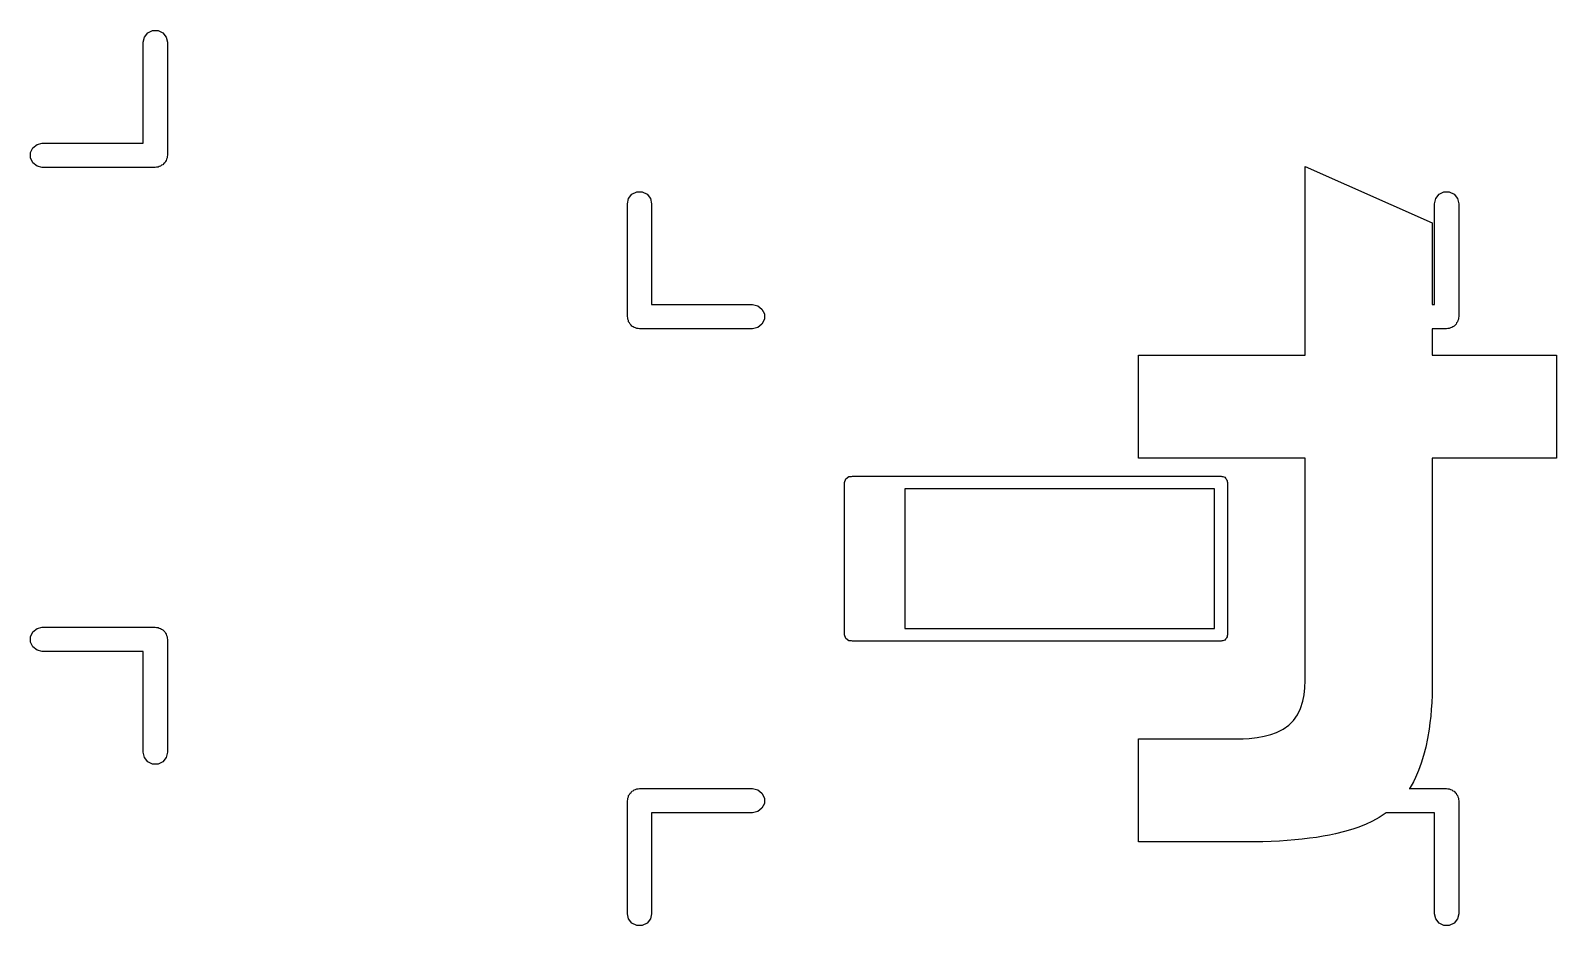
# Model space of a CAD drawing. Extents: x 25 to 230, y -179 to -24.
# Drawn here: x 111.07 to 135.08, y -114.99 to -100.91 of the extents above; entities that cross this region are included whole.
import ezdxf

# ---------------------------------------------------------------- set-up
doc = ezdxf.new("R2010")
doc.units = 0
doc.layers.add('BLACK', color=7, linetype='CONTINUOUS')

msp = doc.modelspace()

# ---------------------------------------------------------------- linework, layer by layer
at = {"layer": 'BLACK', "linetype": 'CONTINUOUS'}
for p, q in [((112.8395, -101.092), (112.858365, -101.009345)), ((112.8395, -102.6795), (112.8395, -101.092)), ((112.858365, -101.009345), (112.911225, -100.943061)), ((112.911225, -100.943061), (112.98761, -100.906276)), ((112.98761, -100.906276), (113.07239, -100.906276)), ((113.07239, -100.906276), (113.148775, -100.943061)), ((113.148775, -100.943061), (113.201635, -101.009345)), ((113.201635, -101.009345), (113.2205, -101.092)), ((113.2205, -101.092), (113.2205, -102.87)), ((111.066276, -102.82761), (111.103061, -102.751225)), ((111.103061, -102.751225), (111.169345, -102.698365)), ((111.169345, -102.698365), (111.252, -102.6795)), ((111.252, -102.6795), (112.8395, -102.6795)), ((111.066276, -102.91239), (111.066276, -102.82761)), ((111.103061, -102.988775), (111.066276, -102.91239)), ((111.169345, -103.041635), (111.103061, -102.988775)), ((113.162157, -103.002157), (113.148775, -103.018939)), ((113.178939, -102.988775), (113.162157, -103.002157)), ((113.188251, -102.969437), (113.178939, -102.988775)), ((113.201635, -102.952655), (113.188251, -102.969437)), ((113.206411, -102.931727), (113.201635, -102.952655)), ((113.215724, -102.91239), (113.206411, -102.931727)), ((113.2205, -102.87), (113.215724, -102.890925)), ((113.215724, -102.890925), (113.215724, -102.91239)), ((111.252, -103.0605), (111.169345, -103.041635)), ((113.03, -103.0605), (111.252, -103.0605)), ((113.050926, -103.055724), (113.03, -103.0605)), ((113.07239, -103.055724), (113.050926, -103.055724)), ((113.091727, -103.046411), (113.07239, -103.055724)), ((113.112655, -103.041635), (113.091727, -103.046411)), ((113.129437, -103.028251), (113.112655, -103.041635)), ((113.148775, -103.018939), (113.129437, -103.028251)), ((131.122342, -106.018573), (131.122342, -103.04858)), ((131.122342, -103.04858), (133.125133, -103.935181)), ((120.478365, -103.549345), (120.531225, -103.483061)), ((120.531225, -103.483061), (120.60761, -103.446276)), ((120.60761, -103.446276), (120.69239, -103.446276)), ((120.69239, -103.446276), (120.768775, -103.483061)), ((120.768775, -103.483061), (120.821635, -103.549345)), ((133.178365, -103.549345), (133.231225, -103.483061)), ((133.231225, -103.483061), (133.30761, -103.446276)), ((133.30761, -103.446276), (133.39239, -103.446276)), ((133.39239, -103.446276), (133.468775, -103.483061)), ((133.468775, -103.483061), (133.521635, -103.549345)), ((120.4595, -103.632), (120.478365, -103.549345)), ((120.4595, -105.41), (120.4595, -103.632)), ((120.821635, -103.549345), (120.8405, -103.632)), ((120.8405, -103.632), (120.8405, -105.2195)), ((133.1595, -103.632), (133.178365, -103.549345)), ((133.1595, -105.2195), (133.1595, -103.632)), ((133.521635, -103.549345), (133.5405, -103.632)), ((133.5405, -103.632), (133.5405, -105.41)), ((133.125133, -103.935181), (133.125133, -105.2195)), ((120.464276, -105.430925), (120.4595, -105.41)), ((120.8405, -105.2195), (122.428, -105.2195)), ((122.428, -105.2195), (122.510655, -105.238365)), ((122.510655, -105.238365), (122.576939, -105.291225)), ((122.576939, -105.291225), (122.613724, -105.36761)), ((122.613724, -105.36761), (122.613724, -105.45239)), ((133.125133, -105.2195), (133.1595, -105.2195)), ((133.5405, -105.41), (133.535724, -105.430925)), ((120.464276, -105.45239), (120.464276, -105.430925)), ((120.473588, -105.471727), (120.464276, -105.45239)), ((120.478365, -105.492655), (120.473588, -105.471727)), ((120.491748, -105.509437), (120.478365, -105.492655)), ((120.501061, -105.528775), (120.491748, -105.509437)), ((120.517842, -105.542157), (120.501061, -105.528775)), ((120.531225, -105.558939), (120.517842, -105.542157)), ((120.550562, -105.568251), (120.531225, -105.558939)), ((120.567345, -105.581635), (120.550562, -105.568251)), ((120.588272, -105.586411), (120.567345, -105.581635)), ((120.60761, -105.595724), (120.588272, -105.586411)), ((120.629074, -105.595724), (120.60761, -105.595724)), ((120.65, -105.6005), (120.629074, -105.595724)), ((122.428, -105.6005), (120.65, -105.6005)), ((122.510655, -105.581635), (122.428, -105.6005)), ((122.576939, -105.528775), (122.510655, -105.581635)), ((122.613724, -105.45239), (122.576939, -105.528775)), ((133.35, -105.6005), (133.125133, -105.6005)), ((133.125133, -105.6005), (133.125133, -106.018573)), ((133.370926, -105.595724), (133.35, -105.6005)), ((133.39239, -105.595724), (133.370926, -105.595724)), ((133.411727, -105.586411), (133.39239, -105.595724)), ((133.432655, -105.581635), (133.411727, -105.586411)), ((133.449437, -105.568251), (133.432655, -105.581635)), ((133.468775, -105.558939), (133.449437, -105.568251)), ((133.482157, -105.542157), (133.468775, -105.558939)), ((133.498939, -105.528775), (133.482157, -105.542157)), ((133.508251, -105.509437), (133.498939, -105.528775)), ((133.521635, -105.492655), (133.508251, -105.509437)), ((133.526411, -105.471727), (133.521635, -105.492655)), ((133.535724, -105.45239), (133.526411, -105.471727)), ((133.535724, -105.430925), (133.535724, -105.45239)), ((128.504059, -107.640345), (128.504059, -106.018573)), ((128.504059, -106.018573), (131.122342, -106.018573)), ((133.125133, -106.018573), (135.079076, -106.018573)), ((135.079076, -106.018573), (135.079076, -107.640345)), ((131.122342, -107.640345), (128.504059, -107.640345)), ((131.122342, -111.137903), (131.122342, -107.640345)), ((135.079076, -107.640345), (133.125133, -107.640345)), ((133.125133, -107.640345), (133.125133, -111.133018)), ((123.875, -108.02), (123.894098, -107.961221)), ((123.875, -110.42), (123.875, -108.02)), ((123.894098, -107.961221), (123.944098, -107.924894)), ((123.944098, -107.924894), (123.984937, -107.924894)), ((123.984937, -107.924894), (124, -107.92)), ((124, -107.92), (129.8, -107.92)), ((129.8, -107.92), (129.815063, -107.924894)), ((129.815063, -107.924894), (129.830902, -107.924894)), ((129.830902, -107.924894), (129.843715, -107.934203)), ((129.843715, -107.934203), (129.858779, -107.939098)), ((129.858779, -107.939098), (129.868088, -107.951911)), ((129.868088, -107.951911), (129.880902, -107.961221)), ((129.880902, -107.961221), (129.885796, -107.976284)), ((129.885796, -107.976284), (129.895106, -107.989098)), ((129.895106, -107.989098), (129.895106, -108.004937)), ((129.895106, -108.004937), (129.9, -108.02)), ((129.9, -108.02), (129.9, -110.42)), ((124.825, -108.12), (124.825, -110.32)), ((129.7, -108.12), (124.825, -108.12)), ((129.7, -110.32), (129.7, -108.12)), ((111.066276, -110.44761), (111.103061, -110.371225)), ((111.066276, -110.53239), (111.066276, -110.44761)), ((111.103061, -110.371225), (111.169345, -110.318365)), ((111.169345, -110.318365), (111.252, -110.2995)), ((111.252, -110.2995), (113.03, -110.2995)), ((113.03, -110.2995), (113.050926, -110.304276)), ((113.050926, -110.304276), (113.07239, -110.304276)), ((113.07239, -110.304276), (113.091727, -110.313588)), ((113.091727, -110.313588), (113.112655, -110.318365)), ((113.112655, -110.318365), (113.129437, -110.331748)), ((113.129437, -110.331748), (113.148775, -110.341061)), ((113.148775, -110.341061), (113.162157, -110.357842)), ((113.162157, -110.357842), (113.178939, -110.371225)), ((113.178939, -110.371225), (113.188251, -110.390562)), ((113.188251, -110.390562), (113.201635, -110.407345)), ((113.201635, -110.407345), (113.206411, -110.428272)), ((113.206411, -110.428272), (113.215724, -110.44761)), ((113.215724, -110.44761), (113.215724, -110.469074)), ((123.894098, -110.478779), (123.875, -110.42)), ((124.825, -110.32), (129.7, -110.32)), ((129.895106, -110.450902), (129.885796, -110.463715)), ((129.9, -110.42), (129.895106, -110.435062)), ((129.895106, -110.435062), (129.895106, -110.450902)), ((111.103061, -110.608775), (111.066276, -110.53239)), ((111.169345, -110.661635), (111.103061, -110.608775)), ((111.252, -110.6805), (111.169345, -110.661635)), ((112.8395, -110.6805), (111.252, -110.6805)), ((112.8395, -112.268), (112.8395, -110.6805)), ((113.215724, -110.469074), (113.2205, -110.49)), ((113.2205, -110.49), (113.2205, -112.268)), ((123.944098, -110.515106), (123.894098, -110.478779)), ((123.984937, -110.515106), (123.944098, -110.515106)), ((124, -110.52), (123.984937, -110.515106)), ((129.8, -110.52), (124, -110.52)), ((129.815063, -110.515106), (129.8, -110.52)), ((129.830902, -110.515106), (129.815063, -110.515106)), ((129.843715, -110.505796), (129.830902, -110.515106)), ((129.858779, -110.500902), (129.843715, -110.505796)), ((129.868088, -110.488088), (129.858779, -110.500902)), ((129.880902, -110.478779), (129.868088, -110.488088)), ((129.885796, -110.463715), (129.880902, -110.478779)), ((131.118335, -111.255216), (131.122342, -111.137903)), ((133.125133, -111.133018), (133.124103, -111.253203)), ((131.086278, -111.464654), (131.106313, -111.364133)), ((131.106313, -111.364133), (131.118335, -111.255216)), ((133.121012, -111.370124), (133.11586, -111.483783)), ((133.124103, -111.253203), (133.121012, -111.370124)), ((131.001127, -111.679225), (131.049963, -111.578499)), ((131.049963, -111.578499), (131.086278, -111.464654)), ((133.108647, -111.594179), (133.099373, -111.701312)), ((133.11586, -111.483783), (133.108647, -111.594179)), ((130.778172, -111.903242), (130.865887, -111.841322)), ((130.865887, -111.841322), (130.939768, -111.766833)), ((130.939768, -111.766833), (131.001127, -111.679225)), ((133.088039, -111.805182), (133.074644, -111.905789)), ((133.099373, -111.701312), (133.088039, -111.805182)), ((128.504059, -113.678029), (128.504059, -112.056256)), ((128.504059, -112.056256), (130.042789, -112.056256)), ((130.042789, -112.056256), (130.146308, -112.054367)), ((130.146308, -112.054367), (130.244375, -112.0487)), ((130.244375, -112.0487), (130.366649, -112.035266)), ((130.366649, -112.035266), (130.479229, -112.015116)), ((130.479229, -112.015116), (130.582117, -111.98825)), ((130.582117, -111.98825), (130.675311, -111.954666)), ((130.675311, -111.954666), (130.778172, -111.903242)), ((133.050687, -112.050582), (133.022093, -112.188033)), ((133.074644, -111.905789), (133.050687, -112.050582)), ((112.858365, -112.350655), (112.8395, -112.268)), ((112.911225, -112.416939), (112.858365, -112.350655)), ((113.201635, -112.350655), (113.148775, -112.416939)), ((113.2205, -112.268), (113.201635, -112.350655)), ((132.988863, -112.318142), (132.950996, -112.44091)), ((133.022093, -112.188033), (132.988863, -112.318142)), ((112.98761, -112.453724), (112.911225, -112.416939)), ((113.07239, -112.453724), (112.98761, -112.453724)), ((113.148775, -112.416939), (113.07239, -112.453724)), ((132.908492, -112.556336), (132.861351, -112.664421)), ((132.950996, -112.44091), (132.908492, -112.556336)), ((120.550562, -112.871748), (120.567345, -112.858365)), ((120.567345, -112.858365), (120.588272, -112.853588)), ((120.588272, -112.853588), (120.60761, -112.844276)), ((120.60761, -112.844276), (120.629074, -112.844276)), ((120.629074, -112.844276), (120.65, -112.8395)), ((120.65, -112.8395), (122.428, -112.8395)), ((122.428, -112.8395), (122.510655, -112.858365)), ((122.510655, -112.858365), (122.576939, -112.911225)), ((132.769676, -112.830453), (132.763391, -112.8395)), ((132.763391, -112.8395), (133.35, -112.8395)), ((132.826899, -112.732751), (132.769676, -112.830453)), ((132.861351, -112.664421), (132.826899, -112.732751)), ((133.35, -112.8395), (133.370926, -112.844276)), ((133.370926, -112.844276), (133.39239, -112.844276)), ((133.39239, -112.844276), (133.411727, -112.853588)), ((133.411727, -112.853588), (133.432655, -112.858365)), ((133.432655, -112.858365), (133.449437, -112.871748)), ((120.4595, -113.03), (120.464276, -113.009074)), ((120.4595, -114.808), (120.4595, -113.03)), ((120.464276, -112.98761), (120.473588, -112.968272)), ((120.464276, -113.009074), (120.464276, -112.98761)), ((120.473588, -112.968272), (120.478365, -112.947345)), ((120.478365, -112.947345), (120.491748, -112.930562)), ((120.491748, -112.930562), (120.501061, -112.911225)), ((120.501061, -112.911225), (120.517842, -112.897842)), ((120.517842, -112.897842), (120.531225, -112.881061)), ((120.531225, -112.881061), (120.550562, -112.871748)), ((122.576939, -112.911225), (122.613724, -112.98761)), ((122.613724, -113.07239), (122.576939, -113.148775)), ((122.613724, -112.98761), (122.613724, -113.07239)), ((133.449437, -112.871748), (133.468775, -112.881061)), ((133.468775, -112.881061), (133.482157, -112.897842)), ((133.482157, -112.897842), (133.498939, -112.911225)), ((133.498939, -112.911225), (133.508251, -112.930562)), ((133.508251, -112.930562), (133.521635, -112.947345)), ((133.521635, -112.947345), (133.526411, -112.968272)), ((133.526411, -112.968272), (133.535724, -112.98761)), ((133.535724, -112.98761), (133.535724, -113.009074)), ((133.535724, -113.009074), (133.5405, -113.03)), ((133.5405, -113.03), (133.5405, -114.808)), ((122.428, -113.2205), (120.8405, -113.2205)), ((120.8405, -113.2205), (120.8405, -114.808)), ((122.510655, -113.201635), (122.428, -113.2205)), ((122.576939, -113.148775), (122.510655, -113.201635)), ((132.286591, -113.29585), (132.182785, -113.353281)), ((132.383742, -113.232667), (132.286591, -113.29585)), ((132.399714, -113.2205), (132.383742, -113.232667)), ((133.1595, -113.2205), (132.399714, -113.2205)), ((133.1595, -114.808), (133.1595, -113.2205)), ((131.506271, -113.570667), (131.405091, -113.5893)), ((131.603653, -113.550259), (131.506271, -113.570667)), ((131.742607, -113.51632), (131.603653, -113.550259)), ((131.873017, -113.478389), (131.742607, -113.51632)), ((131.95521, -113.450883), (131.873017, -113.478389)), ((132.072325, -113.404958), (131.95521, -113.450883)), ((132.182785, -113.353281), (132.072325, -113.404958)), ((130.184449, -113.678029), (128.504059, -113.678029)), ((130.323601, -113.677141), (130.184449, -113.678029)), ((130.458955, -113.674479), (130.323601, -113.677141)), ((130.590513, -113.670043), (130.458955, -113.674479)), ((130.718273, -113.663832), (130.590513, -113.670043)), ((130.842235, -113.655846), (130.718273, -113.663832)), ((130.962401, -113.646086), (130.842235, -113.655846)), ((131.078769, -113.634551), (130.962401, -113.646086)), ((131.191341, -113.621242), (131.078769, -113.634551)), ((131.300114, -113.606158), (131.191341, -113.621242)), ((131.405091, -113.5893), (131.300114, -113.606158)), ((120.478365, -114.890655), (120.4595, -114.808)), ((120.531225, -114.956939), (120.478365, -114.890655)), ((120.60761, -114.993724), (120.531225, -114.956939)), ((120.69239, -114.993724), (120.60761, -114.993724)), ((120.768775, -114.956939), (120.69239, -114.993724)), ((120.821635, -114.890655), (120.768775, -114.956939)), ((120.8405, -114.808), (120.821635, -114.890655)), ((133.178365, -114.890655), (133.1595, -114.808)), ((133.231225, -114.956939), (133.178365, -114.890655)), ((133.30761, -114.993724), (133.231225, -114.956939)), ((133.39239, -114.993724), (133.30761, -114.993724)), ((133.468775, -114.956939), (133.39239, -114.993724)), ((133.521635, -114.890655), (133.468775, -114.956939)), ((133.5405, -114.808), (133.521635, -114.890655))]:
    msp.add_line(p, q, dxfattribs=at)

doc.saveas('drawing.dxf')
